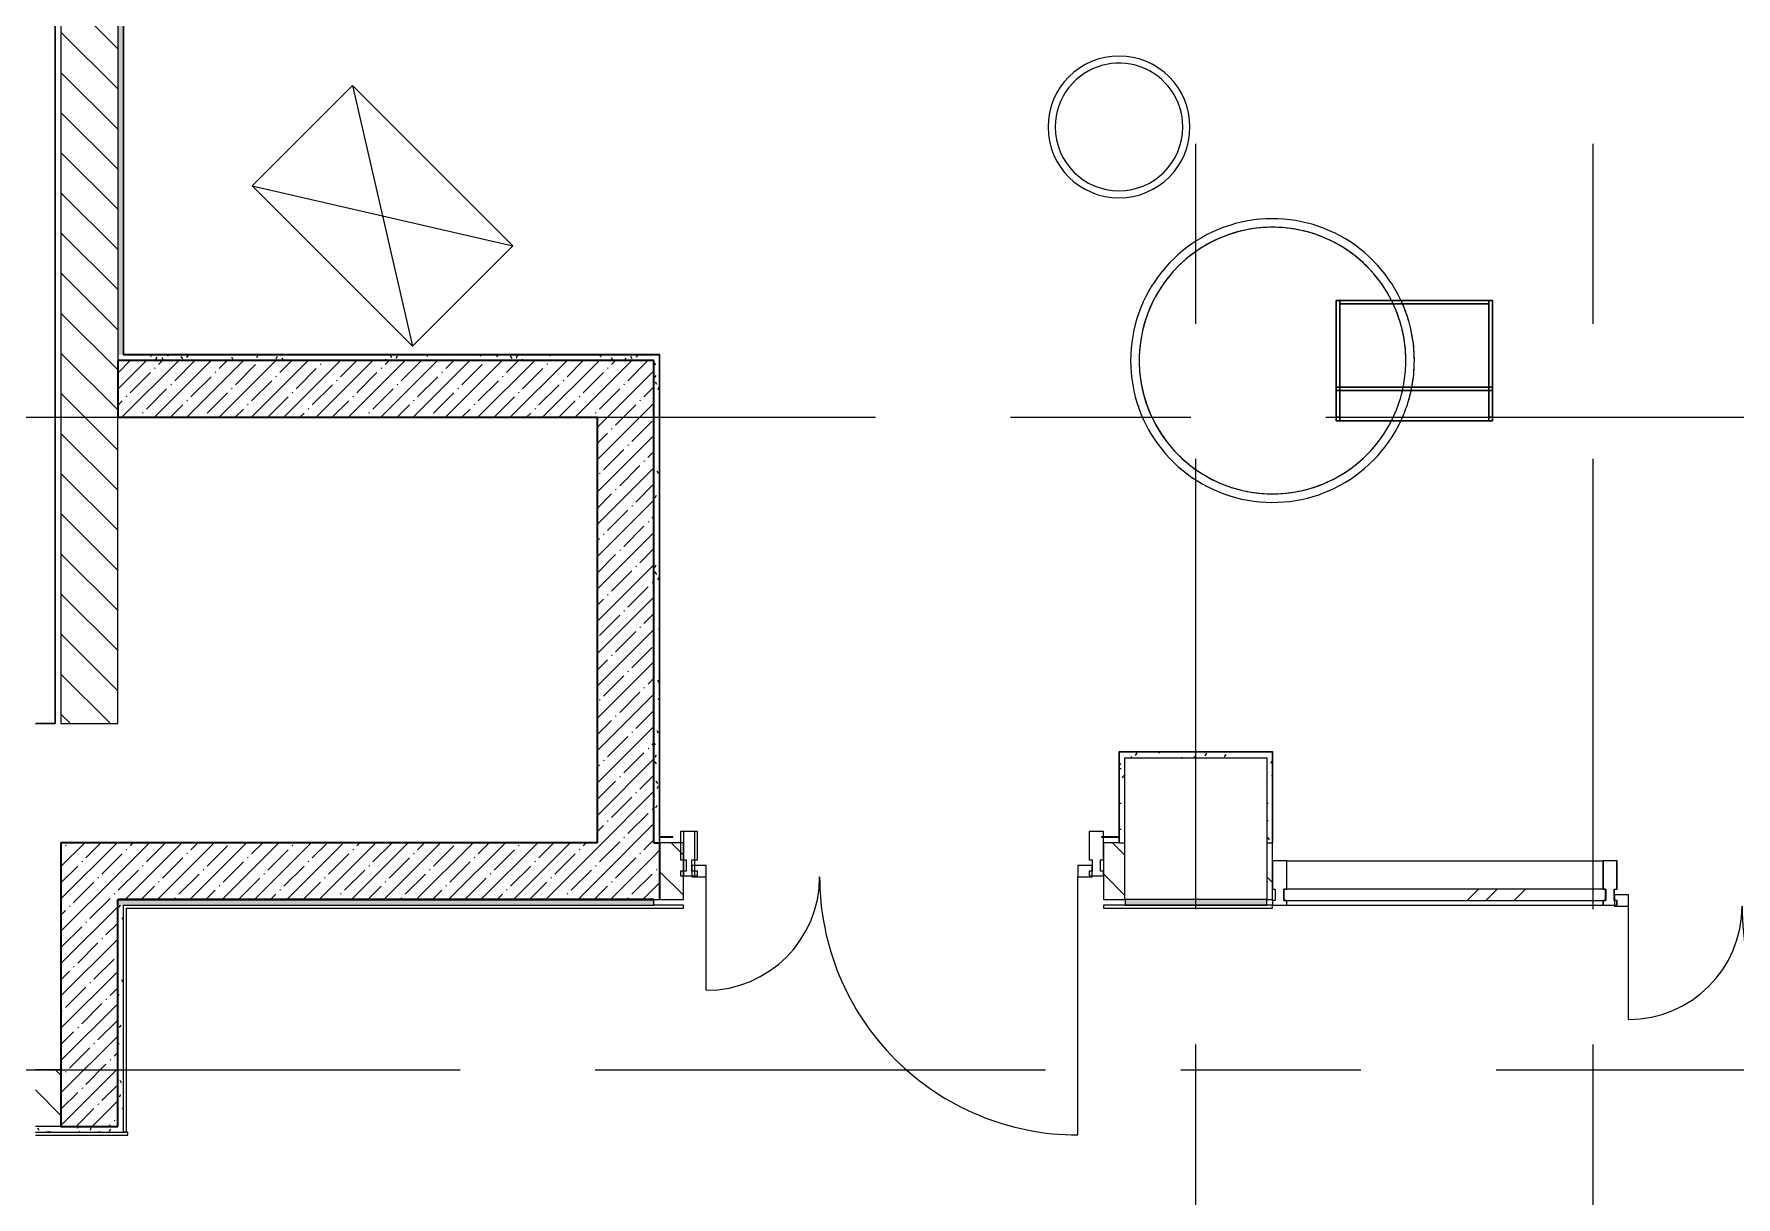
# Model space of a CAD drawing. Header units: millimetres. Extents: x 63432 to 177405, y -1987 to 27578.
# Drawn here: x 66465 to 72464, y 10651 to 14751 of the extents above; entities that cross this region are included whole.
import ezdxf

# ---------------------------------------------------------------- set-up
doc = ezdxf.new("R2010")
doc.units = ezdxf.units.MM
doc.linetypes.add('Осевая', pattern=[3175, 635, -476.25, 1587.5, -476.25])
for name, color, linetype, lineweight in [('A-DOOR', 7, 'Continuous', 9), ('A-DOOR-1', 7, 'Continuous', 13), ('A-GLAZ-CURT', 7, 'Continuous', 9), ('A-GLAZ-CURT-1', 7, 'Continuous', 25), ('A-GLAZ-CWMG', 7, 'Continuous', 9), ('A-GLAZ-CWMG-1', 7, 'Continuous', 25), ('A-WALL', 7, 'Continuous', 9), ('I-WALL', 7, 'Continuous', 9), ('Оси', 7, 'Continuous', 9), ('Оси-2', 7, 'Осевая', 9)]:
    doc.layers.add(name, color=color, linetype=linetype, lineweight=lineweight)
for name, color, linetype, lineweight, true_color in [('A-WALL-1', 7, 'Continuous', 25, 0x3c3c3c), ('A-WALL-3', 7, 'Continuous', 35, 0x3c3c3c), ('A-WALL-FNSH-2', 7, 'Continuous', 13, 0x3c3c3c), ('I-FURN-1', 7, 'Continuous', 9, 0xf0f0f0)]:
    doc.layers.add(name, color=color, linetype=linetype, lineweight=lineweight, true_color=true_color)
pattern_1 = [(135, (0, 0), (-70.71068, -70.71068), [])]
pattern_2 = [(45, (0, 0), (-57.02463, 57.02463), []), (45, (57.025, 0), (-57.02463, 57.02463), [100.806, -20.161, 3.353, -16.808])]
pattern_3 = [(0, (0, 0), (121.92, 30.48), [10.058, -81.382, 10.058, -81.382, -487.68]), (0, (0, 0), (121.92, 30.48), [-182.88, 10.058, -172.822, 10.058, -81.382, -213.36]), (0, (0, 0), (121.92, 30.48), [-457.2, 10.058, -50.902, 10.058, -142.342]), (120, (45.72, 15.24), (-87.356454, 90.345817), [10.058, -81.382, 10.058, -81.382, -487.68]), (120, (45.72, 15.24), (-87.356454, 90.345817), [-182.88, 10.058, -172.822, 10.058, -81.382, -213.36]), (120, (45.72, 15.24), (-87.356454, 90.345817), [-457.2, 10.058, -50.902, 10.058, -142.342]), (240, (60.96, 76.2), (-34.563546, -120.825817), [10.058, -81.382, 10.058, -81.382, -487.68]), (240, (60.96, 76.2), (-34.563546, -120.825817), [-182.88, 10.058, -172.822, 10.058, -81.382, -213.36]), (240, (60.96, 76.2), (-34.563546, -120.825817), [-457.2, 10.058, -50.902, 10.058, -142.342])]

# ---------------------------------------------------------------- blocks, each defined once
blk = doc.blocks.new('Кофетейбл Leger _Minotti_ - 1_74-25577647-План разверток пом_3_12_ Этаж 3')
at = {"layer": 'I-FURN-1'}
for p, q in [((212, 275), (-212, 275)), ((-212, 275), (-212, -275)), ((-212, -275), (-212, 275)), ((-212, 275), (212, 275)), ((-200, 275), (-212, 275)), ((-212, 275), (-212, 263)), ((-212, 263), (-212, 275)), ((-212, 275), (-200, 275)), ((-212, 275), (-212, 263)), ((-200, 275), (-212, 275)), ((-212, 275), (-200, 275)), ((-212, 263), (-212, 275)), ((212, 275), (-212, 275)), ((-212, 275), (-212, -275)), ((-212, 263), (-212, 275)), ((-212, 275), (-200, 275)), ((-212, 263), (-200, 263)), ((-200, 263), (-212, 263)), ((-212, 263), (-200, 263)), ((-200, 263), (-212, 263)), ((-212, -263), (-212, 263)), ((-106, 275), (-200, 275)), ((-200, 275), (-106, 275)), ((-200, 263), (-200, 275)), ((-200, 275), (-200, 263.3)), ((-200, 275), (-106, 275)), ((-200, 263), (-106, 263)), ((-106, 263), (-200, 263)), ((-94, 275), (-106, 275)), ((-106, 275), (-94, 275)), ((-106, 275), (-106, 263)), ((-94, 275), (-106, 275)), ((-106, 275), (-94, 275)), ((-106, 263), (-106, 275)), ((-106, 275), (-94, 275)), ((-94, 263), (-106, 263)), ((-106, 263), (-106, 12.8)), ((-106, 12.8), (-106, 263)), ((-106, 263), (-94, 263)), ((-106, 263), (-94, 263)), ((-94, 263), (-106, 263)), ((-106, 263), (-94, 263)), ((-94, 263), (-106, 263)), ((212, 275), (-94, 275)), ((-94, 275), (212, 275)), ((-94, 263), (-94, 275)), ((-94, 275), (-94, 263)), ((-94, 275), (212, 275)), ((-94, 9.9), (-94, 263)), ((-94, 263), (-94, 9.9)), ((-94, 263), (212, 263)), ((200, 263), (-94, 263)), ((212, 263), (200, 263)), ((200, 263), (200, 43.3)), ((200, 43.3), (200, 263)), ((200, 263), (212, 263)), ((212, 263), (200, 263)), ((212, -275), (212, 275)), ((212, 275), (212, -275)), ((212, 263), (212, 275)), ((212, 275), (212, 263)), ((212, -275), (212, 275)), ((212, 275), (212, -275)), ((212, 48.3), (212, 263)), ((212, 263), (212, 48.3)), ((-106, 12.8), (-106, -263)), ((-106, -263), (-106, 12.8)), ((-94, -263), (-94, 9.9)), ((-94, 9.9), (-94, -263)), ((200, 43.3), (200, -263)), ((200, -263), (200, 43.3)), ((212, -263), (212, 48.3)), ((212, 48.3), (212, -263)), ((-200, -263), (-212, -263)), ((-212, -263), (-212, -275)), ((-212, -275), (-212, -263)), ((-212, -263), (-200, -263)), ((-212, -263), (-212, -275)), ((-200, -263), (-212, -263)), ((-212, -263), (-200, -263)), ((-212, -275), (-212, -263)), ((-212, -275), (-212, -263)), ((-212, -275), (212, -275)), ((212, -275), (-212, -275)), ((-212, -275), (-200, -275)), ((-200, -275), (-212, -275)), ((-212, -275), (-200, -275)), ((-200, -275), (-212, -275)), ((-212, -275), (212, -275)), ((-200, -275), (-212, -275)), ((-106, -263), (-200, -263)), ((-200, -263), (-106, -263)), ((-200, -275), (-200, -263)), ((-200, -263), (-200, -274.7)), ((-200, -275), (-106, -275)), ((-106, -275), (-200, -275)), ((-106, -275), (-200, -275)), ((-106, -263), (-94, -263)), ((-94, -263), (-106, -263)), ((-94, -263), (-106, -263)), ((-106, -263), (-94, -263)), ((-106, -263), (-106, -275)), ((-94, -263), (-106, -263)), ((-106, -263), (-94, -263)), ((-106, -275), (-106, -263)), ((-106, -275), (-94, -275)), ((-94, -275), (-106, -275)), ((-106, -275), (-94, -275)), ((-94, -275), (-106, -275)), ((-94, -275), (-106, -275)), ((212, -263), (-94, -263)), ((-94, -263), (200, -263)), ((-94, -275), (-94, -263)), ((-94, -263), (-94, -275)), ((-94, -275), (212, -275)), ((212, -275), (-94, -275)), ((212, -275), (-94, -275)), ((200, -263), (212, -263)), ((212, -263), (200, -263)), ((200, -263), (212, -263)), ((212, -275), (212, -263)), ((212, -263), (212, -275))]:
    blk.add_line(p, q, dxfattribs=at)
blk = doc.blocks.new('ПУФ1 - 1_53в-32041688-План разверток пом_3_12_ Этаж 3')
at = {"layer": 'I-FURN-1'}
for radius, start, end in [(250, 360, 180), (250, 0, 180), (225, 360, 141.02117), (225, 0, 141.02117), (225, 141.42857, 180), (225, 141.42857, 180), (250, 180, 360), (225, 180, 360), (225, 180, 360), (250, 180, 360)]:
    blk.add_arc((0, 0), radius, start, end, dxfattribs=at)
blk = doc.blocks.new('Шкаф параметрический - 1_303-26543786-План разверток пом_3_12_ Этаж 3')
at = {"layer": 'I-FURN-1'}
for p, q in [((0, 0), (800, 500)), ((0, 500), (800, 0)), ((800, 500), (0, 500)), ((0, 500), (0, 0)), ((0, 0), (0, 500)), ((0, 500), (800, 500)), ((800, 0), (800, 500)), ((800, 500), (800, 0)), ((0, 0), (800, 0)), ((800, 0), (0, 0))]:
    blk.add_line(p, q, dxfattribs=at)
blk = doc.blocks.new('ПУФ2 - 1_52а-V49-План разверток пом_3_12_ Этаж 3')
at = {"layer": 'I-FURN-1'}
for radius, start, end in [(500, 25.13818, 180), (500, 25.13818, 180), (470, 26.81831, 159.10934), (470, 108, 117), (470, 99, 108), (470, 90, 99), (470, 81, 90), (470, 72, 81), (470, 63, 72), (470, 126, 144), (470, 117, 126), (470, 54, 63), (470, 45, 54), (470, 27, 45), (470, 144, 159.10934), (470, 26.81831, 27), (470, 25.23328, 26.81831), (470, 25.23328, 26.81831), (470, 360, 25.23328), (470, 18, 25.23328), (500, 18, 25.13818), (500, 23.64825, 25.13818), (500, 18, 23.64825), (470, 159.17013, 180), (470, 159.17013, 171), (470, 9, 18), (500, 360, 18), (500, 9, 18), (470, 171, 180), (470, 0, 9), (500, 0, 9), (500, 180, 334.86182), (500, 180, 334.86182), (470, 180, 333.18169), (470, 180, 189), (470, 351, 360), (470, 351, 360), (500, 349.13812, 360), (500, 351, 360), (470, 189, 198), (470, 333.18169, 346.92432), (470, 333.18169, 346.92432), (470, 346.92432, 348.43031), (470, 346.92432, 348.43031), (470, 348.43031, 351), (470, 348.43031, 351), (500, 342, 351), (500, 342, 347.7225), (500, 347.7225, 349.13812), (470, 198, 216), (500, 334.86182, 342), (500, 334.86182, 342), (470, 324, 333), (470, 333, 333.18169), (470, 216, 234), (470, 306, 324), (470, 234, 252), (470, 288, 306), (470, 252, 261), (470, 261, 279), (470, 279, 288)]:
    blk.add_arc((0, 0), radius, start, end, dxfattribs=at)
blk = doc.blocks.new('Прямоугольный импост - Импост структурный с накладкой - 160мм Темный-33326475-План разверток пом_3_12_ Этаж 3')
at = {"layer": 'A-GLAZ-CWMG-1'}
for p, q in [((-50, 40), (-50, 140)), ((-50, 140), (0, 140)), ((0, 140), (0, 40)), ((-40, 40), (-50, 40)), ((-50, -17), (-50, 0)), ((-50, 0), (-40, 0)), ((-40, 0), (-40, 40)), ((-10, 40), (-10, 0)), ((0, 40), (-10, 40)), ((-10, 0), (0, 0)), ((0, 0), (0, -17)), ((0, -17), (-50, -17))]:
    blk.add_line(p, q, dxfattribs=at)
blk = doc.blocks.new('Дверь_Витражная_остекление_ - ВВ-6 остекление-32274838-План разверток пом_3_12_ Этаж 3')
at = {"layer": 'A-DOOR'}
for p, q in [((-655, 930), (-655, 20)), ((655, 420), (655, 20))]:
    blk.add_line(p, q, dxfattribs=at)
for centre, radius, start, end in [((-655, 20), 910, 360, 90), ((655, 20), 400, 90, 180)]:
    blk.add_arc(centre, radius, start, end, dxfattribs=at)
at = {"layer": 'A-DOOR-1'}
for p, q in [((-655, 20), (-705, 20)), ((-705, 20), (-705, -20)), ((-655, -20), (-655, 20)), ((705, 20), (655, 20)), ((655, 20), (655, -20)), ((705, -20), (705, 20)), ((-705, -20), (-655, -20)), ((655, -20), (705, -20))]:
    blk.add_line(p, q, dxfattribs=at)
blk = doc.blocks.new('Прямоугольный импост - Импост структурный с накладкой - 160мм Темный-33326241-План разверток пом_3_12_ Этаж 3')
at = {"layer": 'A-GLAZ-CWMG-1'}
for p, q in [((-25, 40), (-25, 140)), ((-25, 140), (25, 140)), ((25, 140), (25, 40)), ((-15, 40), (-25, 40)), ((-25, -17), (-25, 0)), ((-25, 0), (-15, 0)), ((-15, 0), (-15, 40)), ((15, 40), (15, 0)), ((25, 40), (15, 40)), ((15, 0), (25, 0)), ((25, 0), (25, -17)), ((25, -17), (-25, -17))]:
    blk.add_line(p, q, dxfattribs=at)
blk = doc.blocks.new('Прямоугольный импост - Импост структурный с накладкой - 160мм Темный-33326242-План разверток пом_3_12_ Этаж 3')
at = {"layer": 'A-GLAZ-CWMG-1'}
for p, q in [((0, 140), (-50, 140)), ((-50, 140), (-50, 40)), ((0, 40), (0, 140)), ((-50, 40), (-40, 40)), ((-40, 0), (-50, 0)), ((-50, 0), (-50, -17)), ((-40, 40), (-40, 0)), ((-10, 0), (-10, 40)), ((-10, 40), (0, 40)), ((0, 0), (-10, 0)), ((0, -17), (0, 0)), ((-50, -17), (0, -17))]:
    blk.add_line(p, q, dxfattribs=at)
blk = doc.blocks.new('Прямоугольный импост - Импост структурный с накладкой - 160мм Темный-33326237-План разверток пом_3_12_ Этаж 3')
at = {"layer": 'A-GLAZ-CWMG-1'}
for p, q in [((-50, 40), (-50, 140)), ((-50, 140), (0, 140)), ((0, 140), (0, 40)), ((-40, 40), (-50, 40)), ((-50, -17), (-50, 0)), ((-50, 0), (-40, 0)), ((-40, 0), (-40, 40)), ((-10, 40), (-10, 0)), ((0, 40), (-10, 40)), ((-10, 0), (0, 0)), ((0, 0), (0, -17)), ((0, -17), (-50, -17))]:
    blk.add_line(p, q, dxfattribs=at)
blk = doc.blocks.new('Дверь_Витражная_остекление_ - В-18-32468702-План разверток пом_3_12_ Этаж 3')
at = {"layer": 'A-DOOR'}
for p, q in [((-672.5, 965), (-672.5, 20)), ((672.5, 420), (672.5, 20))]:
    blk.add_line(p, q, dxfattribs=at)
for centre, radius, start, end in [((-672.5, 20), 945, 360, 90), ((672.5, 20), 400, 90, 180)]:
    blk.add_arc(centre, radius, start, end, dxfattribs=at)
at = {"layer": 'A-DOOR-1'}
for p, q in [((-672.5, 20), (-722.5, 20)), ((-722.5, 20), (-722.5, -20)), ((-672.5, -20), (-672.5, 20)), ((722.5, 20), (672.5, 20)), ((672.5, 20), (672.5, -20)), ((722.5, -20), (722.5, 20)), ((-722.5, -20), (-672.5, -20)), ((672.5, -20), (722.5, -20))]:
    blk.add_line(p, q, dxfattribs=at)
blk = doc.blocks.new('Системная панель - Стекло - 40мм-32468815-План разверток пом_3_12_ Этаж 3')
at = {"layer": 'A-GLAZ-CURT'}
h = blk.add_hatch(dxfattribs=at)
h.set_pattern_fill('FP_35', color=256, style=0, pattern_type=2)
h.set_pattern_definition([(225, (71537, 11597), (282.8427, -282.8427), [200, -600]), (225, (71737, 11697), (282.8427, -282.8427), [600, -200]), (225, (71337, 11797), (282.8427, -282.8427), [200, -600])])
h.paths.add_polyline_path([(-567, 0), (-567, -40), (567, -40), (567, 0)])
at = {"layer": 'A-GLAZ-CURT-1'}
for p, q in [((567, 0), (-567, 0)), ((-567, 0), (-567, -40)), ((567, -40), (567, 0)), ((-567, -40), (567, -40))]:
    blk.add_line(p, q, dxfattribs=at)
blk = doc.blocks.new('Прямоугольный импост - Импост структурный с накладкой - 160мм Темный-33326239-План разверток пом_3_12_ Этаж 3')
at = {"layer": 'A-GLAZ-CWMG-1'}
for p, q in [((-25, 40), (-25, 140)), ((-25, 140), (25, 140)), ((25, 140), (25, 40)), ((-15, 40), (-25, 40)), ((-25, -17), (-25, 0)), ((-25, 0), (-15, 0)), ((-15, 0), (-15, 40)), ((15, 40), (15, 0)), ((25, 40), (15, 40)), ((15, 0), (25, 0)), ((25, 0), (25, -17)), ((25, -17), (-25, -17))]:
    blk.add_line(p, q, dxfattribs=at)
blk = doc.blocks.new('Прямоугольный импост - Импост структурный с накладкой - 160мм Темный-32468813-План разверток пом_3_12_ Этаж 3')
at = {"layer": 'A-GLAZ-CWMG'}
for p, q in [((70880, 11837), (71994, 11837)), ((70880, 11680), (71994, 11680))]:
    blk.add_line(p, q, dxfattribs=at)

msp = doc.modelspace()

# ---------------------------------------------------------------- hatches: boundary and pattern name
at = {"layer": 'I-WALL'}
h = msp.add_hatch(dxfattribs=at)
h.set_pattern_fill('FP_30', color=256, style=0, pattern_type=2)
h.set_pattern_definition(pattern_3)
h.paths.add_polyline_path([(66780, 13620), (66780, 26900), (66760, 26900), (66760, 13620)])
h = msp.add_hatch(dxfattribs=at)
h.set_pattern_fill('FP_4', color=256, style=0, pattern_type=2)
h.set_pattern_definition(pattern_1)
h.paths.add_polyline_path([(66560, 12320), (66760, 12320), (66760, 26500), (66560, 26500), (66560, 12716)])
h = msp.add_hatch(dxfattribs=at)
h.set_pattern_fill('FP_30', color=256, style=0, pattern_type=2)
h.set_pattern_definition(pattern_3)
h.paths.add_polyline_path([(68650, 13600), (68650, 13620), (66760, 13620), (66760, 13600)])
h = msp.add_hatch(dxfattribs=at)
h.set_pattern_fill('FP_30', color=256, style=0, pattern_type=2)
h.set_pattern_definition(pattern_3)
h.paths.add_polyline_path([(68670, 11900), (68670, 13620), (68650, 13620), (68650, 11900)])
h = msp.add_hatch(dxfattribs=at)
h.set_pattern_fill('FP_3', color=256, style=0, pattern_type=2)
h.set_pattern_definition(pattern_2)
h.paths.add_polyline_path([(68450, 13400), (68450, 13600), (66760, 13600), (66760, 13400)])
h = msp.add_hatch(dxfattribs=at)
h.set_pattern_fill('FP_3', color=256, style=0, pattern_type=2)
h.set_pattern_definition(pattern_2)
h.paths.add_polyline_path([(68650, 11700), (68650, 13600), (68450, 13600), (68450, 11700)])
h = msp.add_hatch(dxfattribs=at)
h.set_pattern_fill('FP_30', color=256, style=0, pattern_type=2)
h.set_pattern_definition(pattern_3)
h.paths.add_polyline_path([(70810, 12200), (70810, 12220), (70290, 12220), (70290, 12200), (70797.4, 12200)])
h = msp.add_hatch(dxfattribs=at)
h.set_pattern_fill('FP_30', color=256, style=0, pattern_type=2)
h.set_pattern_definition(pattern_3)
h.paths.add_polyline_path([(70310, 11900), (70310, 12200), (70290, 12200), (70290, 11900)])
h = msp.add_hatch(dxfattribs=at)
h.set_pattern_fill('FP_30', color=256, style=0, pattern_type=2)
h.set_pattern_definition(pattern_3)
h.paths.add_polyline_path([(70830, 11900), (70830, 12220), (70810, 12220), (70810, 11900)])
h = msp.add_hatch(dxfattribs=at)
h.set_pattern_fill('FP_3', color=256, style=0, pattern_type=2)
h.set_pattern_definition(pattern_2)
h.paths.add_polyline_path([(66560, 10900), (66760, 10900), (66760, 11900), (66560, 11900), (66560, 11100)])
h = msp.add_hatch(dxfattribs=at)
h.set_pattern_fill('FP_3', color=256, style=0, pattern_type=2)
h.set_pattern_definition(pattern_2)
h.paths.add_polyline_path([(68670, 11700), (68670, 11900), (68650, 11900), (68650, 11700)])
h.paths.add_polyline_path([(67912.6, 11700), (68450, 11700), (68450, 11900), (66760, 11900), (66760, 11700)])
h = msp.add_hatch(dxfattribs=at)
h.set_pattern_fill('FP_4', color=256, style=0, pattern_type=2)
h.set_pattern_definition(pattern_1)
h.paths.add_polyline_path([(73540, 11700), (73540, 11900), (73520, 11900), (73520, 11700)])
h.paths.add_polyline_path([(70234, 11700), (70310, 11700), (70310, 11900), (70234, 11900)])
h.paths.add_polyline_path([(70810, 11700), (70830, 11700), (70830, 11900), (70810, 11900)])
h.paths.add_polyline_path([(68754, 11700), (68754, 11900), (68670, 11900), (68670, 11700)])
h = msp.add_hatch(dxfattribs=at)
h.set_pattern_fill('FP_30', color=256, style=0, pattern_type=2)
h.set_pattern_definition(pattern_3)
h.paths.add_polyline_path([(70809.8, 11680), (70809.8, 11700), (70310.2, 11700), (70310.2, 11680), (70797.4, 11680)])
h.paths.add_polyline_path([(66780, 11680), (68650, 11680), (68650, 11700), (66760, 11700), (66760, 11680)])
h = msp.add_hatch(dxfattribs=at)
h.set_pattern_fill('FP_30', color=256, style=0, pattern_type=2)
h.set_pattern_definition(pattern_3)
h.paths.add_polyline_path([(66780, 10880), (66780, 11680), (66760, 11680), (66760, 10880)])
h = msp.add_hatch(dxfattribs=at)
h.set_pattern_fill('FP_4', color=256, style=0, pattern_type=2)
h.set_pattern_definition(pattern_1)
h.paths.add_polyline_path([(66560, 10900), (66560, 11100), (66470.1, 11100), (66470.1, 10900)])
h = msp.add_hatch(dxfattribs=at)
h.set_pattern_fill('FP_30', color=256, style=0, pattern_type=2)
h.set_pattern_definition(pattern_3)
h.paths.add_polyline_path([(66760, 10880), (66760, 10900), (66470.1, 10900), (66470.1, 10880)])

# ---------------------------------------------------------------- linework, layer by layer
at = {"layer": 'A-WALL'}
for p, q in [((66760, 26500), (66760, 13600)), ((70290, 11900), (70310, 11900)), ((70810, 11900), (70830, 11900))]:
    msp.add_line(p, q, dxfattribs=at)
at = {"layer": 'A-WALL-1'}
for p, q in [((66560, 26500), (66560, 12320)), ((66780, 13620), (66780, 16399.7)), ((66780, 13620), (68670, 13620)), ((68670, 11900), (68670, 13620)), ((66760, 12320), (66760, 13400)), ((66560, 12320), (66760, 12320)), ((70830, 12220), (70290, 12220)), ((70290, 12220), (70290, 11900)), ((70310, 12200), (70810, 12200)), ((70310, 11700), (70310, 12200)), ((70810, 12200), (70810, 11900)), ((70830, 11900), (70830, 12220)), ((68754, 11900), (68670, 11900)), ((68754, 11700), (68754, 11900)), ((70290, 11900), (70234, 11900)), ((70234, 11900), (70234, 11700)), ((70810, 11900), (70810, 11700)), ((70830, 11700), (70830, 11900)), ((68650, 11700), (68754, 11700)), ((68650, 11680), (68650, 11700)), ((70234, 11700), (70310, 11700)), ((70809.8, 11700), (70310.2, 11700)), ((70310.2, 11700), (70310.2, 11680)), ((70809.8, 11680), (70809.8, 11700)), ((70810, 11700), (70830, 11700)), ((66780, 11680), (68650, 11680)), ((66780, 10880), (66780, 11680)), ((70310.2, 11680), (70809.8, 11680)), ((66560, 11100), (66470.1, 11100)), ((66560, 10900), (66470.1, 10900)), ((66470.1, 10880), (66780, 10880))]:
    msp.add_line(p, q, dxfattribs=at)
at = {"layer": 'A-WALL-3'}
for p, q in [((68650, 13600), (66760, 13600)), ((66760, 13600), (66760, 13400)), ((68650, 11900), (68650, 13600)), ((66760, 13400), (68450, 13400)), ((68450, 13400), (68450, 11900)), ((66560, 11900), (66560, 10900)), ((68450, 11900), (66560, 11900)), ((68650, 11900), (68670, 11900)), ((68650, 11900), (68670, 11900)), ((68670, 11900), (68670, 11700)), ((66760, 10900), (66760, 11700)), ((66760, 11700), (68650, 11700)), ((68650, 11700), (66760, 11700)), ((66560, 10900), (66760, 10900))]:
    msp.add_line(p, q, dxfattribs=at)
at = {"layer": 'A-WALL-FNSH-2'}
for p, q in [((66539, 16679), (66539, 12321)), ((66540, 12320), (66540, 16679)), ((66781, 13621), (66781, 16399.7)), ((68671, 13621), (66781, 13621)), ((68671, 11900), (68671, 13621)), ((66539, 12321), (66470.1, 12321)), ((66470.1, 12320), (66540, 12320)), ((70289, 12221), (70289, 11900)), ((70831, 12221), (70289, 12221)), ((70831, 11900), (70831, 12221)), ((68717, 11921), (68670, 11921)), ((68670, 11920), (68717, 11920)), ((68717, 11920), (68717, 11921)), ((70290, 11921), (70227, 11921)), ((70227, 11921), (70227, 11920)), ((70227, 11920), (70290, 11920)), ((70830, 11900), (70831, 11900)), ((66791, 11669), (68754, 11669)), ((66791, 10880.3), (66791, 11669)), ((68754, 11680), (68650, 11680)), ((68754, 11669), (68754, 11680)), ((70830, 11680), (70234, 11680)), ((70234, 11680), (70234, 11669)), ((70234, 11669), (70830, 11669)), ((70830, 11669), (70830, 11680)), ((66470.1, 10869), (66796, 10869)), ((66780, 10880.3), (66791, 10880.3)), ((66796, 10880), (66780, 10880)), ((66796, 10869), (66796, 10880))]:
    msp.add_line(p, q, dxfattribs=at)
at = {"layer": 'Оси'}
for p, q in [((64231.7, 13400), (66731.7, 13400)), ((64831.7, 11100), (67331.7, 11100))]:
    msp.add_line(p, q, dxfattribs=at)
at = {"layer": 'Оси-2'}
for p, q in [((70560, 10554.5), (70560, 24898.1)), ((71960, 10554.5), (71960, 24898.1)), ((66731.7, 13400), (86951.6, 13400)), ((67331.7, 11100), (87551.6, 11100))]:
    msp.add_line(p, q, dxfattribs=at)

# ---------------------------------------------------------------- block references
at = {"layer": 'A-DOOR', "rotation": 180}
for name, p in [('Дверь_Витражная_остекление_ - ВВ-6 остекление-32274838-План разверток пом_3_12_ Этаж 3', (69489, 11800)), ('Дверь_Витражная_остекление_ - В-18-32468702-План разверток пом_3_12_ Этаж 3', (72757.5, 11697))]:
    msp.add_blockref(name, p, dxfattribs=at)
at = {"layer": 'A-GLAZ-CURT', "rotation": 180}
msp.add_blockref('Системная панель - Стекло - 40мм-32468815-План разверток пом_3_12_ Этаж 3', (71437, 11697), dxfattribs=at)
at = {"layer": 'A-GLAZ-CWMG', "extrusion": (0, 0, -1)}
for name, p in [('Прямоугольный импост - Импост структурный с накладкой - 160мм Темный-33326241-План разверток пом_3_12_ Этаж 3', (-68769, 11800)), ('Прямоугольный импост - Импост структурный с накладкой - 160мм Темный-33326475-План разверток пом_3_12_ Этаж 3', (-68754, 11800)), ('Прямоугольный импост - Импост структурный с накладкой - 160мм Темный-33326237-План разверток пом_3_12_ Этаж 3', (-70830, 11697)), ('Прямоугольный импост - Импост структурный с накладкой - 160мм Темный-33326239-План разверток пом_3_12_ Этаж 3', (-72019, 11697)), ('Прямоугольный импост - Импост структурный с накладкой - 160мм Темный-33326241-План разверток пом_3_12_ Этаж 3', (-72020, 11697))]:
    msp.add_blockref(name, p, dxfattribs=at)
at = {"layer": 'A-GLAZ-CWMG'}
for name, p in [('Прямоугольный импост - Импост структурный с накладкой - 160мм Темный-33326242-План разверток пом_3_12_ Этаж 3', (70234, 11800)), ('Прямоугольный импост - Импост структурный с накладкой - 160мм Темный-32468813-План разверток пом_3_12_ Этаж 3', (0, 0))]:
    msp.add_blockref(name, p, dxfattribs=at)
at = {"layer": 'I-FURN-1'}
for name, p in [('ПУФ1 - 1_53в-32041688-План разверток пом_3_12_ Этаж 3', (70289, 14423.5)), ('ПУФ2 - 1_52а-V49-План разверток пом_3_12_ Этаж 3', (70830, 13600))]:
    msp.add_blockref(name, p, dxfattribs=at)
for name, p, rotation in [('Шкаф параметрический - 1_303-26543786-План разверток пом_3_12_ Этаж 3', (67233.4, 14216.1), 314.9999999999993), ('Кофетейбл Leger _Minotti_ - 1_74-25577647-План разверток пом_3_12_ Этаж 3', (71330, 13600), 90)]:
    msp.add_blockref(name, p, dxfattribs=dict(at, rotation=rotation))

doc.saveas('drawing.dxf')
